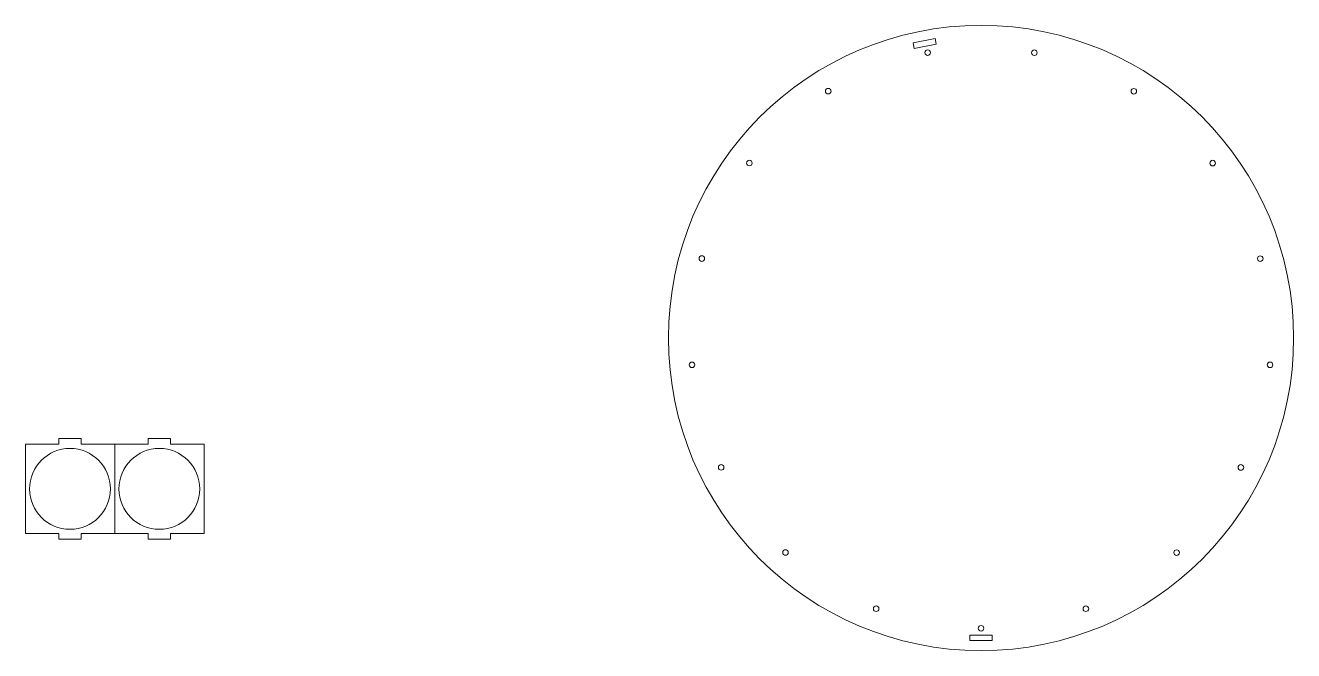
# Model space of a CAD drawing. Header units: inches. Extents: x 1 to 103, y 1 to 65.
# Drawn here: x 46.3 to 103.1, y 1.3 to 29.3 of the extents above; entities that cross this region are included whole.
import ezdxf

# ---------------------------------------------------------------- set-up
doc = ezdxf.new("R2010")
doc.units = ezdxf.units.IN
doc.header["$MEASUREMENT"] = 0
doc.layers.add('cut', color=6, linetype='Continuous', lineweight=0)

msp = doc.modelspace()

# ---------------------------------------------------------------- linework, layer by layer
at = {"layer": 'cut'}
for p, q in [((87.084, 28.717), (86.102, 28.528)), ((86.102, 28.528), (86.149, 28.283)), ((87.131, 28.471), (86.149, 28.283)), ((87.131, 28.471), (87.084, 28.717)), ((47.845, 10.555), (47.845, 10.805)), ((47.845, 10.805), (48.845, 10.805)), ((48.845, 10.805), (48.845, 10.555)), ((51.845, 10.555), (51.845, 10.805)), ((51.845, 10.805), (52.845, 10.805)), ((52.845, 10.805), (52.845, 10.555)), ((46.345, 10.555), (46.345, 6.555)), ((46.345, 10.555), (47.845, 10.555)), ((48.845, 10.555), (50.345, 10.555)), ((50.345, 10.555), (50.345, 6.555)), ((50.345, 10.555), (51.845, 10.555)), ((52.845, 10.555), (54.345, 10.555)), ((54.345, 6.555), (54.345, 10.555)), ((46.345, 6.555), (47.845, 6.555)), ((47.845, 6.555), (47.845, 6.305)), ((47.845, 6.305), (48.845, 6.305)), ((48.845, 6.305), (48.845, 6.555)), ((48.845, 6.555), (50.345, 6.555)), ((50.345, 6.555), (51.845, 6.555)), ((51.845, 6.555), (51.845, 6.305)), ((51.845, 6.305), (52.845, 6.305)), ((52.845, 6.305), (52.845, 6.555)), ((52.845, 6.555), (54.345, 6.555)), ((88.644, 2.009), (88.644, 1.759)), ((88.644, 2.009), (89.644, 2.009)), ((88.644, 1.759), (89.644, 1.759)), ((89.644, 1.759), (89.644, 2.009))]:
    msp.add_line(p, q, dxfattribs=at)
for centre, radius in [((89.144, 15.312), 14), ((86.755, 28.091), 0.125), ((91.533, 28.088), 0.125), ((82.3, 26.365), 0.125), ((95.987, 26.362), 0.125), ((78.769, 23.146), 0.125), ((99.518, 23.144), 0.125), ((76.64, 18.87), 0.125), ((101.648, 18.867), 0.125), ((76.199, 14.112), 0.125), ((102.088, 14.11), 0.125), ((48.345, 8.555), 1.811), ((52.345, 8.555), 1.811), ((77.506, 9.517), 0.125), ((100.781, 9.515), 0.125), ((80.386, 5.705), 0.125), ((97.902, 5.702), 0.125), ((84.447, 3.19), 0.125), ((93.84, 3.187), 0.125), ((89.144, 2.312), 0.125)]:
    msp.add_circle(centre, radius, dxfattribs=at)

doc.saveas('drawing.dxf')
